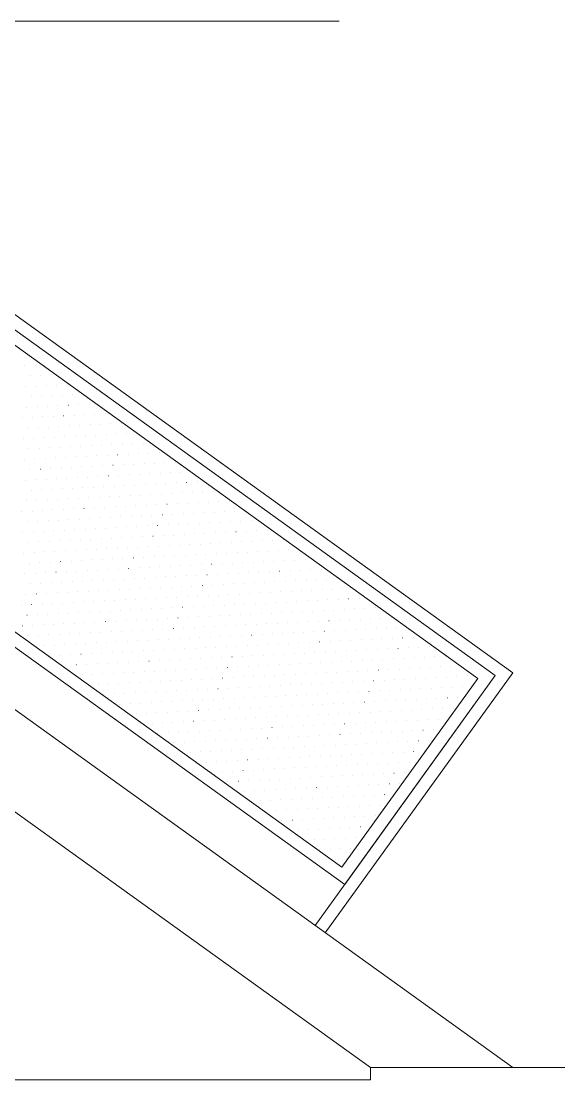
# Model space of a CAD drawing. Header units: centimetres. Extents: x -16179 to 12840, y -10704 to 3856.
# Drawn here: x 7852.9 to 7983.7, y -10021 to -9766.1 of the extents above; entities that cross this region are included whole.
import ezdxf

# ---------------------------------------------------------------- set-up
doc = ezdxf.new("R2010")
doc.units = ezdxf.units.CM
doc.header["$MEASUREMENT"] = 0
for name, color, linetype, lineweight in [('AA - pareti sezionate_Num_Penna__7_Num_Penna__7_Num_Penna__7_Num_Penna__7_Num_Penna__7_Num_Penna__7_Num_Penna__7_Num_Penna__7_Num_Penna__7_Num_Penna__7', 7, 'Continuous', 18), ('AA pareti non sezionate_Num_Penna__2_Num_Penna__2_Num_Penna__2_Num_Penna__2_Num_Penna__2_Num_Penna__2_Num_Penna__2_Num_Penna__2_Num_Penna__2_Num_Penna__2', 2, 'Continuous', 18), ('AA- arredo_Num_Penna__8_Num_Penna__8_Num_Penna__8_Num_Penna__8_Num_Penna__8_Num_Penna__8_Num_Penna__8_Num_Penna__8_Num_Penna__8_Num_Penna__8', 8, 'Continuous', 18)]:
    doc.layers.add(name, color=color, linetype=linetype, lineweight=lineweight)

msp = doc.modelspace()

# ---------------------------------------------------------------- linework, layer by layer
at = {"layer": 'AA - pareti sezionate_Num_Penna__7_Num_Penna__7_Num_Penna__7_Num_Penna__7_Num_Penna__7_Num_Penna__7_Num_Penna__7_Num_Penna__7_Num_Penna__7_Num_Penna__7', "color": 7, "linetype": 'Continuous', "lineweight": 18}
for p, q in [((7936.95, -10018.08), (7983.72, -10018.08)), ((7936.95, -10018.08), (7936.95, -10021.02)), ((7936.95, -10021.02), (6668.36, -10021.02))]:
    msp.add_line(p, q, dxfattribs=at)
at = {"layer": 'AA pareti non sezionate_Num_Penna__2_Num_Penna__2_Num_Penna__2_Num_Penna__2_Num_Penna__2_Num_Penna__2_Num_Penna__2_Num_Penna__2_Num_Penna__2_Num_Penna__2', "color": 2, "linetype": 'Continuous', "lineweight": 18}
msp.add_line((6713.72, -9766.08), (7929.45, -9766.08), dxfattribs=at)
at = {"layer": 'AA- arredo_Num_Penna__8_Num_Penna__8_Num_Penna__8_Num_Penna__8_Num_Penna__8_Num_Penna__8_Num_Penna__8_Num_Penna__8_Num_Penna__8_Num_Penna__8', "color": 8, "linetype": 'Continuous', "lineweight": 18}
for p, q in [((7621.18, -9766.08), (7971.18, -10018.08)), ((7748.04, -9766.08), (7966.99, -9923.66)), ((7753.18, -9766.08), (7971.18, -9922.98)), ((7621.18, -9790.73), (7936.95, -10018.08)), ((7827.11, -9822.99), (7966.99, -9923.66)), ((7827.79, -9827.17), (7962.81, -9924.35)), ((7853.76, -9849.09), (7853.76, -9849.09)), ((7856.25, -9848.96), (7856.26, -9848.96)), ((7855.13, -9851.52), (7855.14, -9851.52)), ((7857.63, -9851.4), (7857.63, -9851.4)), ((7860.12, -9851.27), (7860.13, -9851.27)), ((7854.01, -9854.08), (7854.01, -9854.08)), ((7856.51, -9853.96), (7856.51, -9853.96)), ((7859, -9853.83), (7859.01, -9853.83)), ((7861.5, -9853.7), (7861.51, -9853.7)), ((7864, -9853.58), (7864, -9853.58)), ((7855.39, -9856.52), (7855.39, -9856.52)), ((7857.88, -9856.39), (7857.89, -9856.39)), ((7860.38, -9856.26), (7860.38, -9856.26)), ((7862.88, -9856.14), (7862.88, -9856.14)), ((7865.37, -9856.01), (7865.38, -9856.01)), ((7854.26, -9859.08), (7854.27, -9859.08)), ((7856.76, -9858.95), (7856.77, -9858.95)), ((7859.26, -9858.82), (7859.26, -9858.82)), ((7861.75, -9858.7), (7861.76, -9858.7)), ((7864.25, -9858.57), (7864.26, -9858.57)), ((7866.75, -9858.44), (7866.75, -9858.44)), ((7869.24, -9858.32), (7869.25, -9858.32)), ((7870.62, -9860.75), (7870.63, -9860.75)), ((7873.12, -9860.62), (7873.12, -9860.62)), ((7853.14, -9861.64), (7853.15, -9861.64)), ((7855.64, -9861.51), (7855.64, -9861.51)), ((7858.14, -9861.38), (7858.14, -9861.38)), ((7860.63, -9861.26), (7860.64, -9861.26)), ((7863.13, -9861.13), (7863.14, -9861.13)), ((7865.63, -9861), (7865.63, -9861)), ((7868.12, -9860.88), (7868.13, -9860.88)), ((7869.5, -9863.31), (7869.5, -9863.31)), ((7872, -9863.18), (7872, -9863.18)), ((7874.49, -9863.05), (7874.5, -9863.05)), ((7876.99, -9862.93), (7876.99, -9862.93)), ((7854.52, -9864.07), (7854.52, -9864.07)), ((7857.02, -9863.94), (7857.02, -9863.94)), ((7859.51, -9863.82), (7859.52, -9863.82)), ((7862.01, -9863.69), (7862.01, -9863.69)), ((7864.51, -9863.56), (7864.51, -9863.56)), ((7867, -9863.44), (7867.01, -9863.44)), ((7868.38, -9865.87), (7868.38, -9865.87)), ((7870.87, -9865.74), (7870.88, -9865.74)), ((7873.37, -9865.61), (7873.38, -9865.61)), ((7875.87, -9865.49), (7875.87, -9865.49)), ((7878.37, -9865.36), (7878.37, -9865.36)), ((7853.4, -9866.63), (7853.4, -9866.63)), ((7855.89, -9866.51), (7855.9, -9866.51)), ((7858.39, -9866.38), (7858.4, -9866.38)), ((7860.89, -9866.25), (7860.89, -9866.25)), ((7863.38, -9866.12), (7863.39, -9866.12)), ((7865.88, -9866), (7865.89, -9866)), ((7867.26, -9868.43), (7867.26, -9868.43)), ((7869.75, -9868.3), (7869.76, -9868.3)), ((7872.25, -9868.17), (7872.26, -9868.17)), ((7874.75, -9868.05), (7874.75, -9868.05)), ((7877.24, -9867.92), (7877.25, -9867.92)), ((7879.74, -9867.79), (7879.75, -9867.79)), ((7882.24, -9867.67), (7882.24, -9867.67)), ((7854.77, -9869.07), (7854.78, -9869.07)), ((7857.27, -9868.94), (7857.27, -9868.94)), ((7859.77, -9868.81), (7859.77, -9868.81)), ((7862.26, -9868.68), (7862.27, -9868.68)), ((7864.76, -9868.56), (7864.77, -9868.56)), ((7866.14, -9870.99), (7866.14, -9870.99)), ((7868.63, -9870.86), (7868.64, -9870.86)), ((7871.13, -9870.74), (7871.13, -9870.74)), ((7873.63, -9870.61), (7873.63, -9870.61)), ((7876.12, -9870.48), (7876.13, -9870.48)), ((7878.62, -9870.35), (7878.62, -9870.35)), ((7881.12, -9870.23), (7881.12, -9870.23)), ((7883.61, -9870.1), (7883.62, -9870.1)), ((7886.11, -9869.97), (7886.11, -9869.97)), ((7930.78, -9973.99), (7790.89, -9873.31)), ((7930.09, -9969.8), (7795.08, -9872.62)), ((7853.65, -9871.63), (7853.66, -9871.63)), ((7856.15, -9871.5), (7856.15, -9871.5)), ((7858.65, -9871.37), (7858.65, -9871.37)), ((7861.14, -9871.24), (7861.15, -9871.24)), ((7863.64, -9871.12), (7863.64, -9871.12)), ((7865.01, -9873.55), (7865.02, -9873.55)), ((7867.51, -9873.42), (7867.52, -9873.42)), ((7870.01, -9873.3), (7870.01, -9873.3)), ((7872.5, -9873.17), (7872.51, -9873.17)), ((7875, -9873.04), (7875.01, -9873.04)), ((7877.5, -9872.91), (7877.5, -9872.91)), ((7880, -9872.79), (7880, -9872.79)), ((7882.49, -9872.66), (7882.5, -9872.66)), ((7884.99, -9872.53), (7884.99, -9872.53)), ((7887.49, -9872.41), (7887.49, -9872.41)), ((7889.98, -9872.28), (7889.99, -9872.28)), ((7855.03, -9874.06), (7855.03, -9874.06)), ((7857.52, -9873.93), (7857.53, -9873.93)), ((7860.02, -9873.8), (7860.03, -9873.8)), ((7862.52, -9873.68), (7862.52, -9873.68)), ((7866.39, -9875.98), (7866.4, -9875.98)), ((7868.89, -9875.86), (7868.89, -9875.86)), ((7871.38, -9875.73), (7871.39, -9875.73)), ((7873.88, -9875.6), (7873.89, -9875.6)), ((7876.38, -9875.47), (7876.38, -9875.47)), ((7878.87, -9875.35), (7878.88, -9875.35)), ((7881.37, -9875.22), (7881.38, -9875.22)), ((7883.87, -9875.09), (7883.87, -9875.09)), ((7886.36, -9874.97), (7886.37, -9874.97)), ((7888.86, -9874.84), (7888.87, -9874.84)), ((7891.36, -9874.71), (7891.36, -9874.71)), ((7853.91, -9876.62), (7853.91, -9876.62)), ((7856.4, -9876.49), (7856.41, -9876.49)), ((7858.9, -9876.36), (7858.9, -9876.36)), ((7861.4, -9876.24), (7861.4, -9876.24)), ((7863.89, -9876.11), (7863.9, -9876.11)), ((7865.27, -9878.54), (7865.27, -9878.54)), ((7867.77, -9878.42), (7867.77, -9878.42)), ((7870.26, -9878.29), (7870.27, -9878.29)), ((7872.76, -9878.16), (7872.76, -9878.16)), ((7875.26, -9878.03), (7875.26, -9878.03)), ((7877.75, -9877.91), (7877.76, -9877.91)), ((7880.25, -9877.78), (7880.25, -9877.78)), ((7882.75, -9877.65), (7882.75, -9877.65)), ((7885.24, -9877.53), (7885.25, -9877.53)), ((7887.74, -9877.4), (7887.74, -9877.4)), ((7890.24, -9877.27), (7890.24, -9877.27)), ((7892.73, -9877.14), (7892.74, -9877.14)), ((7895.23, -9877.02), (7895.24, -9877.02)), ((7855.28, -9879.05), (7855.29, -9879.05)), ((7857.78, -9878.93), (7857.78, -9878.93)), ((7860.28, -9878.8), (7860.28, -9878.8)), ((7862.77, -9878.67), (7862.78, -9878.67)), ((7864.15, -9881.1), (7864.15, -9881.1)), ((7866.64, -9880.98), (7866.65, -9880.98)), ((7869.14, -9880.85), (7869.15, -9880.85)), ((7871.64, -9880.72), (7871.64, -9880.72)), ((7874.13, -9880.6), (7874.14, -9880.6)), ((7876.63, -9880.47), (7876.64, -9880.47)), ((7879.13, -9880.34), (7879.13, -9880.34)), ((7881.63, -9880.21), (7881.63, -9880.21)), ((7884.12, -9880.09), (7884.13, -9880.09)), ((7886.62, -9879.96), (7886.62, -9879.96)), ((7889.12, -9879.83), (7889.12, -9879.83)), ((7891.61, -9879.7), (7891.62, -9879.7)), ((7894.11, -9879.58), (7894.11, -9879.58)), ((7896.61, -9879.45), (7896.61, -9879.45)), ((7899.1, -9879.32), (7899.11, -9879.32)), ((7854.16, -9881.61), (7854.17, -9881.61)), ((7856.66, -9881.49), (7856.66, -9881.49)), ((7859.15, -9881.36), (7859.16, -9881.36)), ((7861.65, -9881.23), (7861.66, -9881.23)), ((7863.03, -9883.66), (7863.03, -9883.66)), ((7865.52, -9883.54), (7865.53, -9883.54)), ((7868.02, -9883.41), (7868.03, -9883.41)), ((7870.52, -9883.28), (7870.52, -9883.28)), ((7873.01, -9883.16), (7873.02, -9883.16)), ((7875.51, -9883.03), (7875.52, -9883.03)), ((7878.01, -9882.9), (7878.01, -9882.9)), ((7880.5, -9882.77), (7880.51, -9882.77)), ((7883, -9882.65), (7883.01, -9882.65)), ((7885.5, -9882.52), (7885.5, -9882.52)), ((7887.99, -9882.39), (7888, -9882.39)), ((7890.49, -9882.26), (7890.5, -9882.26)), ((7892.99, -9882.14), (7892.99, -9882.14)), ((7895.48, -9882.01), (7895.49, -9882.01)), ((7897.98, -9881.88), (7897.99, -9881.88)), ((7900.48, -9881.76), (7900.48, -9881.76)), ((7902.97, -9881.63), (7902.98, -9881.63)), ((7853.04, -9884.17), (7853.04, -9884.17)), ((7855.54, -9884.05), (7855.54, -9884.05)), ((7858.03, -9883.92), (7858.04, -9883.92)), ((7860.53, -9883.79), (7860.53, -9883.79)), ((7861.91, -9886.22), (7861.91, -9886.22)), ((7864.4, -9886.1), (7864.41, -9886.1)), ((7866.9, -9885.97), (7866.9, -9885.97)), ((7869.4, -9885.84), (7869.4, -9885.84)), ((7871.89, -9885.72), (7871.9, -9885.72)), ((7874.39, -9885.59), (7874.39, -9885.59)), ((7876.89, -9885.46), (7876.89, -9885.46)), ((7879.38, -9885.33), (7879.39, -9885.33)), ((7881.88, -9885.21), (7881.88, -9885.21)), ((7884.38, -9885.08), (7884.38, -9885.08)), ((7886.87, -9884.95), (7886.88, -9884.95)), ((7889.37, -9884.83), (7889.37, -9884.83)), ((7891.87, -9884.7), (7891.87, -9884.7)), ((7894.36, -9884.57), (7894.37, -9884.57)), ((7896.86, -9884.44), (7896.87, -9884.44)), ((7899.36, -9884.32), (7899.36, -9884.32)), ((7901.85, -9884.19), (7901.86, -9884.19)), ((7904.35, -9884.06), (7904.36, -9884.06)), ((7854.42, -9886.61), (7854.42, -9886.61)), ((7856.91, -9886.48), (7856.92, -9886.48)), ((7859.41, -9886.35), (7859.41, -9886.35)), ((7860.78, -9888.79), (7860.79, -9888.79)), ((7863.28, -9888.66), (7863.29, -9888.66)), ((7865.78, -9888.53), (7865.78, -9888.53)), ((7868.27, -9888.4), (7868.28, -9888.4)), ((7870.77, -9888.28), (7870.78, -9888.28)), ((7873.27, -9888.15), (7873.27, -9888.15)), ((7875.76, -9888.02), (7875.77, -9888.02)), ((7878.26, -9887.89), (7878.27, -9887.89)), ((7880.76, -9887.77), (7880.76, -9887.77)), ((7883.26, -9887.64), (7883.26, -9887.64)), ((7885.75, -9887.51), (7885.76, -9887.51)), ((7888.25, -9887.39), (7888.25, -9887.39)), ((7890.75, -9887.26), (7890.75, -9887.26)), ((7893.24, -9887.13), (7893.25, -9887.13)), ((7895.74, -9887), (7895.74, -9887)), ((7898.24, -9886.88), (7898.24, -9886.88)), ((7900.73, -9886.75), (7900.74, -9886.75)), ((7903.23, -9886.62), (7903.23, -9886.62)), ((7905.73, -9886.5), (7905.73, -9886.5)), ((7908.22, -9886.37), (7908.23, -9886.37)), ((7909.6, -9888.8), (7909.6, -9888.8)), ((7912.1, -9888.67), (7912.1, -9888.67)), ((7853.29, -9889.17), (7853.3, -9889.17)), ((7855.79, -9889.04), (7855.8, -9889.04)), ((7858.29, -9888.91), (7858.29, -9888.91)), ((7859.66, -9891.35), (7859.67, -9891.35)), ((7862.16, -9891.22), (7862.17, -9891.22)), ((7864.66, -9891.09), (7864.66, -9891.09)), ((7867.15, -9890.96), (7867.16, -9890.96)), ((7869.65, -9890.84), (7869.66, -9890.84)), ((7872.15, -9890.71), (7872.15, -9890.71)), ((7874.64, -9890.58), (7874.65, -9890.58)), ((7877.14, -9890.45), (7877.15, -9890.45)), ((7879.64, -9890.33), (7879.64, -9890.33)), ((7882.13, -9890.2), (7882.14, -9890.2)), ((7884.63, -9890.07), (7884.64, -9890.07)), ((7887.13, -9889.95), (7887.13, -9889.95)), ((7889.62, -9889.82), (7889.63, -9889.82)), ((7892.12, -9889.69), (7892.13, -9889.69)), ((7894.62, -9889.56), (7894.62, -9889.56)), ((7897.11, -9889.44), (7897.12, -9889.44)), ((7899.61, -9889.31), (7899.62, -9889.31)), ((7902.11, -9889.18), (7902.11, -9889.18)), ((7904.6, -9889.06), (7904.61, -9889.06)), ((7907.1, -9888.93), (7907.11, -9888.93)), ((7908.48, -9891.36), (7908.48, -9891.36)), ((7910.97, -9891.23), (7910.98, -9891.23)), ((7913.47, -9891.11), (7913.48, -9891.11)), ((7915.97, -9890.98), (7915.97, -9890.98)), ((7854.67, -9891.6), (7854.67, -9891.6)), ((7857.17, -9891.47), (7857.17, -9891.47)), ((7858.54, -9893.91), (7858.55, -9893.91)), ((7861.04, -9893.78), (7861.04, -9893.78)), ((7863.54, -9893.65), (7863.54, -9893.65)), ((7866.03, -9893.52), (7866.04, -9893.52)), ((7868.53, -9893.4), (7868.53, -9893.4)), ((7871.03, -9893.27), (7871.03, -9893.27)), ((7873.52, -9893.14), (7873.53, -9893.14)), ((7876.02, -9893.02), (7876.02, -9893.02)), ((7878.52, -9892.89), (7878.52, -9892.89)), ((7881.01, -9892.76), (7881.02, -9892.76)), ((7883.51, -9892.63), (7883.51, -9892.63)), ((7886.01, -9892.51), (7886.01, -9892.51)), ((7888.5, -9892.38), (7888.51, -9892.38)), ((7891, -9892.25), (7891, -9892.25)), ((7893.5, -9892.12), (7893.5, -9892.12)), ((7895.99, -9892), (7896, -9892)), ((7898.49, -9891.87), (7898.5, -9891.87)), ((7900.99, -9891.74), (7900.99, -9891.74)), ((7903.48, -9891.62), (7903.49, -9891.62)), ((7905.98, -9891.49), (7905.99, -9891.49)), ((7907.36, -9893.92), (7907.36, -9893.92)), ((7909.85, -9893.79), (7909.86, -9893.79)), ((7912.35, -9893.67), (7912.35, -9893.67)), ((7914.85, -9893.54), (7914.85, -9893.54)), ((7917.34, -9893.41), (7917.35, -9893.41)), ((7853.55, -9894.16), (7853.55, -9894.16)), ((7856.05, -9894.03), (7856.05, -9894.03)), ((7857.42, -9896.47), (7857.43, -9896.47)), ((7859.92, -9896.34), (7859.92, -9896.34)), ((7862.41, -9896.21), (7862.42, -9896.21)), ((7864.91, -9896.08), (7864.92, -9896.08)), ((7867.41, -9895.96), (7867.41, -9895.96)), ((7869.9, -9895.83), (7869.91, -9895.83)), ((7872.4, -9895.7), (7872.41, -9895.7)), ((7874.9, -9895.58), (7874.9, -9895.58)), ((7877.4, -9895.45), (7877.4, -9895.45)), ((7879.89, -9895.32), (7879.9, -9895.32)), ((7882.39, -9895.19), (7882.39, -9895.19)), ((7884.89, -9895.07), (7884.89, -9895.07)), ((7887.38, -9894.94), (7887.39, -9894.94)), ((7889.88, -9894.81), (7889.88, -9894.81)), ((7892.38, -9894.69), (7892.38, -9894.69)), ((7894.87, -9894.56), (7894.88, -9894.56)), ((7897.37, -9894.43), (7897.37, -9894.43)), ((7899.87, -9894.3), (7899.87, -9894.3)), ((7902.36, -9894.18), (7902.37, -9894.18)), ((7904.86, -9894.05), (7904.86, -9894.05)), ((7906.23, -9896.48), (7906.24, -9896.48)), ((7908.73, -9896.36), (7908.74, -9896.36)), ((7911.23, -9896.23), (7911.23, -9896.23)), ((7913.73, -9896.1), (7913.73, -9896.1)), ((7916.22, -9895.97), (7916.23, -9895.97)), ((7918.72, -9895.85), (7918.72, -9895.85)), ((7921.22, -9895.72), (7921.22, -9895.72)), ((7854.92, -9896.59), (7854.93, -9896.59)), ((7856.3, -9899.03), (7856.3, -9899.03)), ((7858.8, -9898.9), (7858.8, -9898.9)), ((7861.29, -9898.77), (7861.3, -9898.77)), ((7863.79, -9898.64), (7863.8, -9898.64)), ((7866.29, -9898.52), (7866.29, -9898.52)), ((7868.78, -9898.39), (7868.79, -9898.39)), ((7871.28, -9898.26), (7871.29, -9898.26)), ((7873.78, -9898.14), (7873.78, -9898.14)), ((7876.27, -9898.01), (7876.28, -9898.01)), ((7878.77, -9897.88), (7878.78, -9897.88)), ((7881.27, -9897.75), (7881.27, -9897.75)), ((7883.76, -9897.63), (7883.77, -9897.63)), ((7886.26, -9897.5), (7886.27, -9897.5)), ((7888.76, -9897.37), (7888.76, -9897.37)), ((7891.25, -9897.25), (7891.26, -9897.25)), ((7893.75, -9897.12), (7893.76, -9897.12)), ((7896.25, -9896.99), (7896.25, -9896.99)), ((7898.74, -9896.86), (7898.75, -9896.86)), ((7901.24, -9896.74), (7901.25, -9896.74)), ((7903.74, -9896.61), (7903.74, -9896.61)), ((7905.11, -9899.04), (7905.12, -9899.04)), ((7907.61, -9898.92), (7907.62, -9898.92)), ((7910.11, -9898.79), (7910.11, -9898.79)), ((7912.6, -9898.66), (7912.61, -9898.66)), ((7915.1, -9898.53), (7915.11, -9898.53)), ((7917.6, -9898.41), (7917.6, -9898.41)), ((7920.09, -9898.28), (7920.1, -9898.28)), ((7922.59, -9898.15), (7922.6, -9898.15)), ((7925.09, -9898.02), (7925.09, -9898.02)), ((7853.8, -9899.15), (7853.81, -9899.15)), ((7855.18, -9901.59), (7855.18, -9901.59)), ((7857.68, -9901.46), (7857.68, -9901.46)), ((7860.17, -9901.33), (7860.18, -9901.33)), ((7862.67, -9901.21), (7862.67, -9901.21)), ((7865.17, -9901.08), (7865.17, -9901.08)), ((7867.66, -9900.95), (7867.67, -9900.95)), ((7870.16, -9900.82), (7870.16, -9900.82)), ((7872.66, -9900.7), (7872.66, -9900.7)), ((7875.15, -9900.57), (7875.16, -9900.57)), ((7877.65, -9900.44), (7877.65, -9900.44)), ((7880.15, -9900.31), (7880.15, -9900.31)), ((7882.64, -9900.19), (7882.65, -9900.19)), ((7885.14, -9900.06), (7885.14, -9900.06)), ((7887.64, -9899.93), (7887.64, -9899.93)), ((7890.13, -9899.81), (7890.14, -9899.81)), ((7892.63, -9899.68), (7892.64, -9899.68)), ((7895.13, -9899.55), (7895.13, -9899.55)), ((7897.62, -9899.42), (7897.63, -9899.42)), ((7900.12, -9899.3), (7900.13, -9899.3)), ((7902.62, -9899.17), (7902.62, -9899.17)), ((7906.49, -9901.48), (7906.49, -9901.48)), ((7908.99, -9901.35), (7908.99, -9901.35)), ((7911.48, -9901.22), (7911.49, -9901.22)), ((7913.98, -9901.09), (7913.98, -9901.09)), ((7916.48, -9900.97), (7916.48, -9900.97)), ((7918.97, -9900.84), (7918.98, -9900.84)), ((7921.47, -9900.71), (7921.48, -9900.71)), ((7923.97, -9900.59), (7923.97, -9900.59)), ((7926.46, -9900.46), (7926.47, -9900.46)), ((7928.96, -9900.33), (7928.97, -9900.33)), ((7854.06, -9904.15), (7854.06, -9904.15)), ((7856.55, -9904.02), (7856.56, -9904.02)), ((7859.05, -9903.89), (7859.06, -9903.89)), ((7861.55, -9903.77), (7861.55, -9903.77)), ((7864.04, -9903.64), (7864.05, -9903.64)), ((7866.54, -9903.51), (7866.55, -9903.51)), ((7869.04, -9903.38), (7869.04, -9903.38)), ((7871.53, -9903.26), (7871.54, -9903.26)), ((7874.03, -9903.13), (7874.04, -9903.13)), ((7876.53, -9903), (7876.53, -9903)), ((7879.03, -9902.88), (7879.03, -9902.88)), ((7881.52, -9902.75), (7881.53, -9902.75)), ((7884.02, -9902.62), (7884.02, -9902.62)), ((7886.52, -9902.49), (7886.52, -9902.49)), ((7889.01, -9902.37), (7889.02, -9902.37)), ((7891.51, -9902.24), (7891.51, -9902.24)), ((7894.01, -9902.11), (7894.01, -9902.11)), ((7896.5, -9901.98), (7896.51, -9901.98)), ((7899, -9901.86), (7899, -9901.86)), ((7901.5, -9901.73), (7901.5, -9901.73)), ((7903.99, -9901.6), (7904, -9901.6)), ((7905.37, -9904.04), (7905.37, -9904.04)), ((7907.87, -9903.91), (7907.87, -9903.91)), ((7910.36, -9903.78), (7910.37, -9903.78)), ((7912.86, -9903.65), (7912.86, -9903.65)), ((7915.36, -9903.53), (7915.36, -9903.53)), ((7917.85, -9903.4), (7917.86, -9903.4)), ((7920.35, -9903.27), (7920.35, -9903.27)), ((7922.85, -9903.15), (7922.85, -9903.15)), ((7925.34, -9903.02), (7925.35, -9903.02)), ((7927.84, -9902.89), (7927.84, -9902.89)), ((7930.34, -9902.76), (7930.34, -9902.76)), ((7855.43, -9906.58), (7855.44, -9906.58)), ((7857.93, -9906.45), (7857.93, -9906.45)), ((7860.43, -9906.33), (7860.43, -9906.33)), ((7862.92, -9906.2), (7862.93, -9906.2)), ((7865.42, -9906.07), (7865.43, -9906.07)), ((7867.92, -9905.94), (7867.92, -9905.94)), ((7870.41, -9905.82), (7870.42, -9905.82)), ((7872.91, -9905.69), (7872.92, -9905.69)), ((7875.41, -9905.56), (7875.41, -9905.56)), ((7877.9, -9905.44), (7877.91, -9905.44)), ((7880.4, -9905.31), (7880.41, -9905.31)), ((7882.9, -9905.18), (7882.9, -9905.18)), ((7885.39, -9905.05), (7885.4, -9905.05)), ((7887.89, -9904.93), (7887.9, -9904.93)), ((7890.39, -9904.8), (7890.39, -9904.8)), ((7892.88, -9904.67), (7892.89, -9904.67)), ((7895.38, -9904.55), (7895.39, -9904.55)), ((7897.88, -9904.42), (7897.88, -9904.42)), ((7900.37, -9904.29), (7900.38, -9904.29)), ((7902.87, -9904.16), (7902.88, -9904.16)), ((7904.25, -9906.6), (7904.25, -9906.6)), ((7906.74, -9906.47), (7906.75, -9906.47)), ((7909.24, -9906.34), (7909.25, -9906.34)), ((7911.74, -9906.21), (7911.74, -9906.21)), ((7914.23, -9906.09), (7914.24, -9906.09)), ((7916.73, -9905.96), (7916.74, -9905.96)), ((7919.23, -9905.83), (7919.23, -9905.83)), ((7921.72, -9905.71), (7921.73, -9905.71)), ((7924.22, -9905.58), (7924.23, -9905.58)), ((7926.72, -9905.45), (7926.72, -9905.45)), ((7929.21, -9905.32), (7929.22, -9905.32)), ((7931.71, -9905.2), (7931.72, -9905.2)), ((7934.21, -9905.07), (7934.21, -9905.07)), ((7852.94, -9906.71), (7852.94, -9906.71)), ((7854.31, -9909.14), (7854.32, -9909.14)), ((7856.81, -9909.01), (7856.81, -9909.01)), ((7859.31, -9908.89), (7859.31, -9908.89)), ((7861.8, -9908.76), (7861.81, -9908.76)), ((7864.3, -9908.63), (7864.3, -9908.63)), ((7866.8, -9908.5), (7866.8, -9908.5)), ((7869.29, -9908.38), (7869.3, -9908.38)), ((7871.79, -9908.25), (7871.79, -9908.25)), ((7874.29, -9908.12), (7874.29, -9908.12)), ((7876.78, -9908), (7876.79, -9908)), ((7879.28, -9907.87), (7879.28, -9907.87)), ((7881.78, -9907.74), (7881.78, -9907.74)), ((7884.27, -9907.61), (7884.28, -9907.61)), ((7886.77, -9907.49), (7886.77, -9907.49)), ((7889.27, -9907.36), (7889.27, -9907.36)), ((7891.76, -9907.23), (7891.77, -9907.23)), ((7894.26, -9907.11), (7894.27, -9907.11)), ((7896.76, -9906.98), (7896.76, -9906.98)), ((7899.25, -9906.85), (7899.26, -9906.85)), ((7901.75, -9906.72), (7901.76, -9906.72)), ((7903.13, -9909.16), (7903.13, -9909.16)), ((7905.62, -9909.03), (7905.63, -9909.03)), ((7908.12, -9908.9), (7908.12, -9908.9)), ((7910.62, -9908.78), (7910.62, -9908.78)), ((7913.11, -9908.65), (7913.12, -9908.65)), ((7915.61, -9908.52), (7915.61, -9908.52)), ((7918.11, -9908.39), (7918.11, -9908.39)), ((7920.6, -9908.27), (7920.61, -9908.27)), ((7923.1, -9908.14), (7923.11, -9908.14)), ((7925.6, -9908.01), (7925.6, -9908.01)), ((7928.09, -9907.88), (7928.1, -9907.88)), ((7930.59, -9907.76), (7930.6, -9907.76)), ((7933.09, -9907.63), (7933.09, -9907.63)), ((7935.58, -9907.5), (7935.59, -9907.5)), ((7938.08, -9907.38), (7938.09, -9907.38)), ((7853.19, -9911.7), (7853.2, -9911.7)), ((7855.69, -9911.57), (7855.69, -9911.57)), ((7858.18, -9911.45), (7858.19, -9911.45)), ((7860.68, -9911.32), (7860.69, -9911.32)), ((7863.18, -9911.19), (7863.18, -9911.19)), ((7865.67, -9911.07), (7865.68, -9911.07)), ((7868.17, -9910.94), (7868.18, -9910.94)), ((7870.67, -9910.81), (7870.67, -9910.81)), ((7873.16, -9910.68), (7873.17, -9910.68)), ((7875.66, -9910.56), (7875.67, -9910.56)), ((7878.16, -9910.43), (7878.16, -9910.43)), ((7880.66, -9910.3), (7880.66, -9910.3)), ((7883.15, -9910.17), (7883.16, -9910.17)), ((7885.65, -9910.05), (7885.65, -9910.05)), ((7888.15, -9909.92), (7888.15, -9909.92)), ((7890.64, -9909.79), (7890.65, -9909.79)), ((7893.14, -9909.67), (7893.14, -9909.67)), ((7895.64, -9909.54), (7895.64, -9909.54)), ((7898.13, -9909.41), (7898.14, -9909.41)), ((7900.63, -9909.28), (7900.63, -9909.28)), ((7902, -9911.72), (7902.01, -9911.72)), ((7904.5, -9911.59), (7904.51, -9911.59)), ((7907, -9911.46), (7907, -9911.46)), ((7909.5, -9911.34), (7909.5, -9911.34)), ((7911.99, -9911.21), (7912, -9911.21)), ((7914.49, -9911.08), (7914.49, -9911.08)), ((7916.99, -9910.95), (7916.99, -9910.95)), ((7919.48, -9910.83), (7919.49, -9910.83)), ((7921.98, -9910.7), (7921.98, -9910.7)), ((7924.48, -9910.57), (7924.48, -9910.57)), ((7926.97, -9910.45), (7926.98, -9910.45)), ((7929.47, -9910.32), (7929.47, -9910.32)), ((7931.97, -9910.19), (7931.97, -9910.19)), ((7934.46, -9910.06), (7934.47, -9910.06)), ((7936.96, -9909.94), (7936.96, -9909.94)), ((7939.46, -9909.81), (7939.46, -9909.81)), ((7941.95, -9909.68), (7941.96, -9909.68)), ((7854.57, -9914.13), (7854.57, -9914.13)), ((7857.06, -9914.01), (7857.07, -9914.01)), ((7859.56, -9913.88), (7859.56, -9913.88)), ((7862.06, -9913.75), (7862.06, -9913.75)), ((7864.55, -9913.63), (7864.56, -9913.63)), ((7867.05, -9913.5), (7867.06, -9913.5)), ((7869.55, -9913.37), (7869.55, -9913.37)), ((7872.04, -9913.24), (7872.05, -9913.24)), ((7874.54, -9913.12), (7874.55, -9913.12)), ((7877.04, -9912.99), (7877.04, -9912.99)), ((7879.53, -9912.86), (7879.54, -9912.86)), ((7882.03, -9912.74), (7882.04, -9912.74)), ((7884.53, -9912.61), (7884.53, -9912.61)), ((7887.02, -9912.48), (7887.03, -9912.48)), ((7889.52, -9912.35), (7889.53, -9912.35)), ((7892.02, -9912.23), (7892.02, -9912.23)), ((7894.51, -9912.1), (7894.52, -9912.1)), ((7897.01, -9911.97), (7897.02, -9911.97)), ((7899.51, -9911.84), (7899.51, -9911.84)), ((7900.88, -9914.28), (7900.89, -9914.28)), ((7903.38, -9914.15), (7903.39, -9914.15)), ((7905.88, -9914.02), (7905.88, -9914.02)), ((7908.37, -9913.9), (7908.38, -9913.9)), ((7910.87, -9913.77), (7910.88, -9913.77)), ((7913.37, -9913.64), (7913.37, -9913.64)), ((7915.86, -9913.51), (7915.87, -9913.51)), ((7918.36, -9913.39), (7918.37, -9913.39)), ((7920.86, -9913.26), (7920.86, -9913.26)), ((7923.35, -9913.13), (7923.36, -9913.13)), ((7925.85, -9913.01), (7925.86, -9913.01)), ((7928.35, -9912.88), (7928.35, -9912.88)), ((7930.84, -9912.75), (7930.85, -9912.75)), ((7933.34, -9912.62), (7933.35, -9912.62)), ((7935.84, -9912.5), (7935.84, -9912.5)), ((7938.34, -9912.37), (7938.34, -9912.37)), ((7940.83, -9912.24), (7940.84, -9912.24)), ((7943.33, -9912.11), (7943.33, -9912.11)), ((7858.44, -9916.44), (7858.44, -9916.44)), ((7860.94, -9916.31), (7860.94, -9916.31)), ((7863.43, -9916.19), (7863.44, -9916.19)), ((7865.93, -9916.06), (7865.93, -9916.06)), ((7868.43, -9915.93), (7868.43, -9915.93)), ((7870.92, -9915.8), (7870.93, -9915.8)), ((7873.42, -9915.68), (7873.42, -9915.68)), ((7875.92, -9915.55), (7875.92, -9915.55)), ((7878.41, -9915.42), (7878.42, -9915.42)), ((7880.91, -9915.3), (7880.91, -9915.3)), ((7883.41, -9915.17), (7883.41, -9915.17)), ((7885.9, -9915.04), (7885.91, -9915.04)), ((7888.4, -9914.91), (7888.4, -9914.91)), ((7890.9, -9914.79), (7890.9, -9914.79)), ((7893.39, -9914.66), (7893.4, -9914.66)), ((7895.89, -9914.53), (7895.9, -9914.53)), ((7898.39, -9914.4), (7898.39, -9914.4)), ((7899.76, -9916.84), (7899.77, -9916.84)), ((7902.26, -9916.71), (7902.26, -9916.71)), ((7904.76, -9916.58), (7904.76, -9916.58)), ((7907.25, -9916.46), (7907.26, -9916.46)), ((7909.75, -9916.33), (7909.75, -9916.33)), ((7912.25, -9916.2), (7912.25, -9916.2)), ((7914.74, -9916.07), (7914.75, -9916.07)), ((7917.24, -9915.95), (7917.24, -9915.95)), ((7919.74, -9915.82), (7919.74, -9915.82)), ((7922.23, -9915.69), (7922.24, -9915.69)), ((7924.73, -9915.57), (7924.74, -9915.57)), ((7927.23, -9915.44), (7927.23, -9915.44)), ((7929.72, -9915.31), (7929.73, -9915.31)), ((7932.22, -9915.18), (7932.23, -9915.18)), ((7934.72, -9915.06), (7934.72, -9915.06)), ((7937.21, -9914.93), (7937.22, -9914.93)), ((7939.71, -9914.8), (7939.72, -9914.8)), ((7942.21, -9914.68), (7942.21, -9914.68)), ((7944.7, -9914.55), (7944.71, -9914.55)), ((7947.2, -9914.42), (7947.21, -9914.42)), ((7948.58, -9916.85), (7948.58, -9916.85)), ((7951.07, -9916.73), (7951.08, -9916.73)), ((7859.81, -9918.87), (7859.82, -9918.87)), ((7862.31, -9918.75), (7862.32, -9918.75)), ((7864.81, -9918.62), (7864.81, -9918.62)), ((7867.3, -9918.49), (7867.31, -9918.49)), ((7869.8, -9918.36), (7869.81, -9918.36)), ((7872.3, -9918.24), (7872.3, -9918.24)), ((7874.79, -9918.11), (7874.8, -9918.11)), ((7877.29, -9917.98), (7877.3, -9917.98)), ((7879.79, -9917.86), (7879.79, -9917.86)), ((7882.29, -9917.73), (7882.29, -9917.73)), ((7884.78, -9917.6), (7884.79, -9917.6)), ((7887.28, -9917.47), (7887.28, -9917.47)), ((7889.78, -9917.35), (7889.78, -9917.35)), ((7892.27, -9917.22), (7892.28, -9917.22)), ((7894.77, -9917.09), (7894.77, -9917.09)), ((7897.27, -9916.97), (7897.27, -9916.97)), ((7898.64, -9919.4), (7898.65, -9919.4)), ((7901.14, -9919.27), (7901.14, -9919.27)), ((7903.63, -9919.14), (7903.64, -9919.14)), ((7906.13, -9919.02), (7906.14, -9919.02)), ((7908.63, -9918.89), (7908.63, -9918.89)), ((7911.13, -9918.76), (7911.13, -9918.76)), ((7913.62, -9918.64), (7913.63, -9918.64)), ((7916.12, -9918.51), (7916.12, -9918.51)), ((7918.62, -9918.38), (7918.62, -9918.38)), ((7921.11, -9918.25), (7921.12, -9918.25)), ((7923.61, -9918.13), (7923.61, -9918.13)), ((7926.11, -9918), (7926.11, -9918)), ((7928.6, -9917.87), (7928.61, -9917.87)), ((7931.1, -9917.74), (7931.1, -9917.74)), ((7933.6, -9917.62), (7933.6, -9917.62)), ((7936.09, -9917.49), (7936.1, -9917.49)), ((7938.59, -9917.36), (7938.59, -9917.36)), ((7941.09, -9917.24), (7941.09, -9917.24)), ((7943.58, -9917.11), (7943.59, -9917.11)), ((7946.08, -9916.98), (7946.08, -9916.98)), ((7947.46, -9919.41), (7947.46, -9919.41)), ((7949.95, -9919.29), (7949.96, -9919.29)), ((7952.45, -9919.16), (7952.45, -9919.16)), ((7954.95, -9919.03), (7954.95, -9919.03)), ((7863.69, -9921.18), (7863.69, -9921.18)), ((7866.18, -9921.05), (7866.19, -9921.05)), ((7868.68, -9920.93), (7868.69, -9920.93)), ((7871.18, -9920.8), (7871.18, -9920.8)), ((7873.67, -9920.67), (7873.68, -9920.67)), ((7876.17, -9920.54), (7876.18, -9920.54)), ((7878.67, -9920.42), (7878.67, -9920.42)), ((7881.16, -9920.29), (7881.17, -9920.29)), ((7883.66, -9920.16), (7883.67, -9920.16)), ((7886.16, -9920.03), (7886.16, -9920.03)), ((7888.65, -9919.91), (7888.66, -9919.91)), ((7891.15, -9919.78), (7891.16, -9919.78)), ((7893.65, -9919.65), (7893.65, -9919.65)), ((7896.14, -9919.53), (7896.15, -9919.53)), ((7897.52, -9921.96), (7897.53, -9921.96)), ((7900.02, -9921.83), (7900.02, -9921.83)), ((7902.51, -9921.7), (7902.52, -9921.7)), ((7905.01, -9921.58), (7905.02, -9921.58)), ((7907.51, -9921.45), (7907.51, -9921.45)), ((7910, -9921.32), (7910.01, -9921.32)), ((7912.5, -9921.2), (7912.51, -9921.2)), ((7915, -9921.07), (7915, -9921.07)), ((7917.49, -9920.94), (7917.5, -9920.94)), ((7919.99, -9920.81), (7920, -9920.81)), ((7922.49, -9920.69), (7922.49, -9920.69)), ((7924.98, -9920.56), (7924.99, -9920.56)), ((7927.48, -9920.43), (7927.49, -9920.43)), ((7929.98, -9920.3), (7929.98, -9920.3)), ((7932.47, -9920.18), (7932.48, -9920.18)), ((7934.97, -9920.05), (7934.98, -9920.05)), ((7937.47, -9919.92), (7937.47, -9919.92)), ((7939.97, -9919.8), (7939.97, -9919.8)), ((7942.46, -9919.67), (7942.47, -9919.67)), ((7944.96, -9919.54), (7944.96, -9919.54)), ((7946.33, -9921.97), (7946.34, -9921.97)), ((7948.83, -9921.85), (7948.84, -9921.85)), ((7951.33, -9921.72), (7951.33, -9921.72)), ((7953.82, -9921.59), (7953.83, -9921.59)), ((7956.32, -9921.47), (7956.33, -9921.47)), ((7867.56, -9923.49), (7867.56, -9923.49)), ((7870.06, -9923.36), (7870.06, -9923.36)), ((7872.55, -9923.23), (7872.56, -9923.23)), ((7875.05, -9923.1), (7875.05, -9923.1)), ((7877.55, -9922.98), (7877.55, -9922.98)), ((7880.04, -9922.85), (7880.05, -9922.85)), ((7882.54, -9922.72), (7882.54, -9922.72)), ((7885.04, -9922.59), (7885.04, -9922.59)), ((7887.53, -9922.47), (7887.54, -9922.47)), ((7890.03, -9922.34), (7890.03, -9922.34)), ((7892.53, -9922.21), (7892.53, -9922.21)), ((7895.02, -9922.09), (7895.03, -9922.09)), ((7896.4, -9924.52), (7896.4, -9924.52)), ((7898.9, -9924.39), (7898.9, -9924.39)), ((7901.39, -9924.26), (7901.4, -9924.26)), ((7903.89, -9924.14), (7903.89, -9924.14)), ((7906.39, -9924.01), (7906.39, -9924.01)), ((7908.88, -9923.88), (7908.89, -9923.88)), ((7911.38, -9923.76), (7911.38, -9923.76)), ((7913.88, -9923.63), (7913.88, -9923.63)), ((7916.37, -9923.5), (7916.38, -9923.5)), ((7918.87, -9923.37), (7918.87, -9923.37)), ((7921.37, -9923.25), (7921.37, -9923.25)), ((7966.99, -9923.66), (7923.66, -9983.87)), ((7923.86, -9923.12), (7923.87, -9923.12)), ((7971.18, -9922.98), (7926.09, -9985.63)), ((7926.36, -9922.99), (7926.37, -9922.99)), ((7928.86, -9922.87), (7928.86, -9922.87)), ((7962.81, -9924.35), (7930.09, -9969.8)), ((7966.99, -9923.66), (7930.78, -9973.99)), ((7931.35, -9922.74), (7931.36, -9922.74)), ((7933.85, -9922.61), (7933.86, -9922.61)), ((7936.35, -9922.48), (7936.35, -9922.48)), ((7938.84, -9922.36), (7938.85, -9922.36)), ((7941.34, -9922.23), (7941.35, -9922.23)), ((7943.84, -9922.1), (7943.84, -9922.1)), ((7945.21, -9924.54), (7945.22, -9924.54)), ((7947.71, -9924.41), (7947.71, -9924.41)), ((7950.21, -9924.28), (7950.21, -9924.28)), ((7952.7, -9924.15), (7952.71, -9924.15)), ((7955.2, -9924.03), (7955.21, -9924.03)), ((7957.7, -9923.9), (7957.7, -9923.9)), ((7960.19, -9923.77), (7960.2, -9923.77)), ((7871.43, -9925.79), (7871.44, -9925.79)), ((7873.93, -9925.66), (7873.93, -9925.66)), ((7876.42, -9925.54), (7876.43, -9925.54)), ((7878.92, -9925.41), (7878.93, -9925.41)), ((7881.42, -9925.28), (7881.42, -9925.28)), ((7883.92, -9925.16), (7883.92, -9925.16)), ((7886.41, -9925.03), (7886.42, -9925.03)), ((7888.91, -9924.9), (7888.91, -9924.9)), ((7891.41, -9924.77), (7891.41, -9924.77)), ((7893.9, -9924.65), (7893.91, -9924.65)), ((7895.28, -9927.08), (7895.28, -9927.08)), ((7897.77, -9926.95), (7897.78, -9926.95)), ((7900.27, -9926.83), (7900.28, -9926.83)), ((7902.77, -9926.7), (7902.77, -9926.7)), ((7905.26, -9926.57), (7905.27, -9926.57)), ((7907.76, -9926.44), (7907.77, -9926.44)), ((7910.26, -9926.32), (7910.26, -9926.32)), ((7912.76, -9926.19), (7912.76, -9926.19)), ((7915.25, -9926.06), (7915.26, -9926.06)), ((7917.75, -9925.93), (7917.75, -9925.93)), ((7920.25, -9925.81), (7920.25, -9925.81)), ((7922.74, -9925.68), (7922.75, -9925.68)), ((7925.24, -9925.55), (7925.24, -9925.55)), ((7927.74, -9925.43), (7927.74, -9925.43)), ((7930.23, -9925.3), (7930.24, -9925.3)), ((7932.73, -9925.17), (7932.73, -9925.17)), ((7935.23, -9925.04), (7935.23, -9925.04)), ((7937.72, -9924.92), (7937.73, -9924.92)), ((7940.22, -9924.79), (7940.22, -9924.79)), ((7942.72, -9924.66), (7942.72, -9924.66)), ((7946.59, -9926.97), (7946.59, -9926.97)), ((7949.09, -9926.84), (7949.09, -9926.84)), ((7951.58, -9926.71), (7951.59, -9926.71)), ((7954.08, -9926.59), (7954.08, -9926.59)), ((7956.58, -9926.46), (7956.58, -9926.46)), ((7959.07, -9926.33), (7959.08, -9926.33)), ((7872.81, -9928.22), (7872.81, -9928.22)), ((7875.3, -9928.1), (7875.31, -9928.1)), ((7877.8, -9927.97), (7877.81, -9927.97)), ((7880.3, -9927.84), (7880.3, -9927.84)), ((7882.79, -9927.72), (7882.8, -9927.72)), ((7885.29, -9927.59), (7885.3, -9927.59)), ((7887.79, -9927.46), (7887.79, -9927.46)), ((7890.28, -9927.33), (7890.29, -9927.33)), ((7892.78, -9927.21), (7892.79, -9927.21)), ((7894.16, -9929.64), (7894.16, -9929.64)), ((7896.65, -9929.51), (7896.66, -9929.51)), ((7899.15, -9929.39), (7899.16, -9929.39)), ((7901.65, -9929.26), (7901.65, -9929.26)), ((7904.14, -9929.13), (7904.15, -9929.13)), ((7906.64, -9929), (7906.65, -9929)), ((7909.14, -9928.88), (7909.14, -9928.88)), ((7911.63, -9928.75), (7911.64, -9928.75)), ((7914.13, -9928.62), (7914.14, -9928.62)), ((7916.63, -9928.49), (7916.63, -9928.49)), ((7919.12, -9928.37), (7919.13, -9928.37)), ((7921.62, -9928.24), (7921.63, -9928.24)), ((7924.12, -9928.11), (7924.12, -9928.11)), ((7926.61, -9927.99), (7926.62, -9927.99)), ((7929.11, -9927.86), (7929.12, -9927.86)), ((7931.61, -9927.73), (7931.61, -9927.73)), ((7934.1, -9927.6), (7934.11, -9927.6)), ((7936.6, -9927.48), (7936.61, -9927.48)), ((7939.1, -9927.35), (7939.1, -9927.35)), ((7941.6, -9927.22), (7941.6, -9927.22)), ((7944.09, -9927.1), (7944.1, -9927.1)), ((7945.47, -9929.53), (7945.47, -9929.53)), ((7947.96, -9929.4), (7947.97, -9929.4)), ((7950.46, -9929.27), (7950.47, -9929.27)), ((7952.96, -9929.15), (7952.96, -9929.15)), ((7955.45, -9929.02), (7955.46, -9929.02)), ((7957.95, -9928.89), (7957.96, -9928.89)), ((7876.68, -9930.53), (7876.68, -9930.53)), ((7879.18, -9930.4), (7879.18, -9930.4)), ((7881.67, -9930.28), (7881.68, -9930.28)), ((7884.17, -9930.15), (7884.17, -9930.15)), ((7886.67, -9930.02), (7886.67, -9930.02)), ((7889.16, -9929.89), (7889.17, -9929.89)), ((7891.66, -9929.77), (7891.66, -9929.77)), ((7895.53, -9932.07), (7895.54, -9932.07)), ((7898.03, -9931.95), (7898.03, -9931.95)), ((7900.53, -9931.82), (7900.53, -9931.82)), ((7903.02, -9931.69), (7903.03, -9931.69)), ((7905.52, -9931.56), (7905.52, -9931.56)), ((7908.02, -9931.44), (7908.02, -9931.44)), ((7910.51, -9931.31), (7910.52, -9931.31)), ((7913.01, -9931.18), (7913.01, -9931.18)), ((7915.51, -9931.06), (7915.51, -9931.06)), ((7918, -9930.93), (7918.01, -9930.93)), ((7920.5, -9930.8), (7920.5, -9930.8)), ((7923, -9930.67), (7923, -9930.67)), ((7925.49, -9930.55), (7925.5, -9930.55)), ((7927.99, -9930.42), (7928, -9930.42)), ((7930.49, -9930.29), (7930.49, -9930.29)), ((7932.98, -9930.16), (7932.99, -9930.16)), ((7935.48, -9930.04), (7935.49, -9930.04)), ((7937.98, -9929.91), (7937.98, -9929.91)), ((7940.47, -9929.78), (7940.48, -9929.78)), ((7942.97, -9929.66), (7942.98, -9929.66)), ((7944.35, -9932.09), (7944.35, -9932.09)), ((7946.84, -9931.96), (7946.85, -9931.96)), ((7949.34, -9931.83), (7949.34, -9931.83)), ((7951.84, -9931.71), (7951.84, -9931.71)), ((7954.33, -9931.58), (7954.34, -9931.58)), ((7956.83, -9931.45), (7956.84, -9931.45)), ((7880.55, -9932.84), (7880.56, -9932.84)), ((7883.05, -9932.71), (7883.05, -9932.71)), ((7885.55, -9932.58), (7885.55, -9932.58)), ((7888.04, -9932.45), (7888.05, -9932.45)), ((7890.54, -9932.33), (7890.54, -9932.33)), ((7893.04, -9932.2), (7893.04, -9932.2)), ((7894.41, -9934.63), (7894.42, -9934.63)), ((7896.91, -9934.51), (7896.91, -9934.51)), ((7899.4, -9934.38), (7899.41, -9934.38)), ((7901.9, -9934.25), (7901.91, -9934.25)), ((7904.4, -9934.12), (7904.4, -9934.12)), ((7906.89, -9934), (7906.9, -9934)), ((7909.39, -9933.87), (7909.4, -9933.87)), ((7911.89, -9933.74), (7911.89, -9933.74)), ((7914.39, -9933.62), (7914.39, -9933.62)), ((7916.88, -9933.49), (7916.89, -9933.49)), ((7919.38, -9933.36), (7919.38, -9933.36)), ((7921.88, -9933.23), (7921.88, -9933.23)), ((7924.37, -9933.11), (7924.38, -9933.11)), ((7926.87, -9932.98), (7926.87, -9932.98)), ((7929.37, -9932.85), (7929.37, -9932.85)), ((7931.86, -9932.73), (7931.87, -9932.73)), ((7934.36, -9932.6), (7934.36, -9932.6)), ((7936.86, -9932.47), (7936.86, -9932.47)), ((7939.35, -9932.34), (7939.36, -9932.34)), ((7941.85, -9932.22), (7941.85, -9932.22)), ((7943.23, -9934.65), (7943.23, -9934.65)), ((7945.72, -9934.52), (7945.73, -9934.52)), ((7948.22, -9934.39), (7948.22, -9934.39)), ((7950.72, -9934.27), (7950.72, -9934.27)), ((7953.21, -9934.14), (7953.22, -9934.14)), ((7955.71, -9934.01), (7955.71, -9934.01)), ((7884.42, -9935.14), (7884.43, -9935.14)), ((7886.92, -9935.02), (7886.93, -9935.02)), ((7889.42, -9934.89), (7889.42, -9934.89)), ((7891.91, -9934.76), (7891.92, -9934.76)), ((7893.29, -9937.19), (7893.29, -9937.19)), ((7895.79, -9937.07), (7895.79, -9937.07)), ((7898.28, -9936.94), (7898.29, -9936.94)), ((7900.78, -9936.81), (7900.79, -9936.81)), ((7903.28, -9936.68), (7903.28, -9936.68)), ((7905.77, -9936.56), (7905.78, -9936.56)), ((7908.27, -9936.43), (7908.28, -9936.43)), ((7910.77, -9936.3), (7910.77, -9936.3)), ((7913.26, -9936.18), (7913.27, -9936.18)), ((7915.76, -9936.05), (7915.77, -9936.05)), ((7918.26, -9935.92), (7918.26, -9935.92)), ((7920.75, -9935.79), (7920.76, -9935.79)), ((7923.25, -9935.67), (7923.26, -9935.67)), ((7925.75, -9935.54), (7925.75, -9935.54)), ((7928.24, -9935.41), (7928.25, -9935.41)), ((7930.74, -9935.29), (7930.75, -9935.29)), ((7933.24, -9935.16), (7933.24, -9935.16)), ((7935.73, -9935.03), (7935.74, -9935.03)), ((7938.23, -9934.9), (7938.24, -9934.9)), ((7940.73, -9934.78), (7940.73, -9934.78)), ((7942.1, -9937.21), (7942.11, -9937.21)), ((7944.6, -9937.08), (7944.61, -9937.08)), ((7947.1, -9936.96), (7947.1, -9936.96)), ((7949.59, -9936.83), (7949.6, -9936.83)), ((7952.09, -9936.7), (7952.1, -9936.7)), ((7885.8, -9937.58), (7885.8, -9937.58)), ((7888.3, -9937.45), (7888.3, -9937.45)), ((7890.79, -9937.32), (7890.8, -9937.32)), ((7892.17, -9939.75), (7892.17, -9939.75)), ((7894.67, -9939.63), (7894.67, -9939.63)), ((7897.16, -9939.5), (7897.17, -9939.5)), ((7899.66, -9939.37), (7899.66, -9939.37)), ((7902.16, -9939.25), (7902.16, -9939.25)), ((7904.65, -9939.12), (7904.66, -9939.12)), ((7907.15, -9938.99), (7907.15, -9938.99)), ((7909.65, -9938.86), (7909.65, -9938.86)), ((7912.14, -9938.74), (7912.15, -9938.74)), ((7914.64, -9938.61), (7914.64, -9938.61)), ((7917.14, -9938.48), (7917.14, -9938.48)), ((7919.63, -9938.35), (7919.64, -9938.35)), ((7922.13, -9938.23), (7922.13, -9938.23)), ((7924.63, -9938.1), (7924.63, -9938.1)), ((7927.12, -9937.97), (7927.13, -9937.97)), ((7929.62, -9937.85), (7929.63, -9937.85)), ((7932.12, -9937.72), (7932.12, -9937.72)), ((7934.61, -9937.59), (7934.62, -9937.59)), ((7937.11, -9937.46), (7937.12, -9937.46)), ((7939.61, -9937.34), (7939.61, -9937.34)), ((7940.98, -9939.77), (7940.99, -9939.77)), ((7943.48, -9939.64), (7943.48, -9939.64)), ((7945.98, -9939.52), (7945.98, -9939.52)), ((7948.47, -9939.39), (7948.48, -9939.39)), ((7950.97, -9939.26), (7950.97, -9939.26)), ((7889.67, -9939.88), (7889.68, -9939.88)), ((7893.54, -9942.19), (7893.55, -9942.19)), ((7896.04, -9942.06), (7896.05, -9942.06)), ((7898.54, -9941.93), (7898.54, -9941.93)), ((7901.03, -9941.81), (7901.04, -9941.81)), ((7903.53, -9941.68), (7903.54, -9941.68)), ((7906.03, -9941.55), (7906.03, -9941.55)), ((7908.52, -9941.42), (7908.53, -9941.42)), ((7911.02, -9941.3), (7911.03, -9941.3)), ((7913.52, -9941.17), (7913.52, -9941.17)), ((7916.02, -9941.04), (7916.02, -9941.04)), ((7918.51, -9940.92), (7918.52, -9940.92)), ((7921.01, -9940.79), (7921.01, -9940.79)), ((7923.51, -9940.66), (7923.51, -9940.66)), ((7926, -9940.53), (7926.01, -9940.53)), ((7928.5, -9940.41), (7928.5, -9940.41)), ((7931, -9940.28), (7931, -9940.28)), ((7933.49, -9940.15), (7933.5, -9940.15)), ((7935.99, -9940.02), (7935.99, -9940.02)), ((7938.49, -9939.9), (7938.49, -9939.9)), ((7939.86, -9942.33), (7939.87, -9942.33)), ((7942.36, -9942.2), (7942.36, -9942.2)), ((7944.86, -9942.08), (7944.86, -9942.08)), ((7947.35, -9941.95), (7947.36, -9941.95)), ((7949.85, -9941.82), (7949.85, -9941.82)), ((7897.42, -9944.49), (7897.42, -9944.49)), ((7899.91, -9944.37), (7899.92, -9944.37)), ((7902.41, -9944.24), (7902.42, -9944.24)), ((7904.91, -9944.11), (7904.91, -9944.11)), ((7907.4, -9943.98), (7907.41, -9943.98)), ((7909.9, -9943.86), (7909.91, -9943.86)), ((7912.4, -9943.73), (7912.4, -9943.73)), ((7914.89, -9943.6), (7914.9, -9943.6)), ((7917.39, -9943.48), (7917.4, -9943.48)), ((7919.89, -9943.35), (7919.89, -9943.35)), ((7922.38, -9943.22), (7922.39, -9943.22)), ((7924.88, -9943.09), (7924.89, -9943.09)), ((7927.38, -9942.97), (7927.38, -9942.97)), ((7929.87, -9942.84), (7929.88, -9942.84)), ((7932.37, -9942.71), (7932.38, -9942.71)), ((7934.87, -9942.58), (7934.87, -9942.58)), ((7937.36, -9942.46), (7937.37, -9942.46)), ((7938.74, -9944.89), (7938.75, -9944.89)), ((7941.24, -9944.76), (7941.24, -9944.76)), ((7943.73, -9944.64), (7943.74, -9944.64)), ((7946.23, -9944.51), (7946.24, -9944.51)), ((7898.79, -9946.93), (7898.8, -9946.93)), ((7901.29, -9946.8), (7901.29, -9946.8)), ((7903.79, -9946.67), (7903.79, -9946.67)), ((7906.28, -9946.54), (7906.29, -9946.54)), ((7908.78, -9946.42), (7908.78, -9946.42)), ((7911.28, -9946.29), (7911.28, -9946.29)), ((7913.77, -9946.16), (7913.78, -9946.16)), ((7916.27, -9946.04), (7916.27, -9946.04)), ((7918.77, -9945.91), (7918.77, -9945.91)), ((7921.26, -9945.78), (7921.27, -9945.78)), ((7923.76, -9945.65), (7923.76, -9945.65)), ((7926.26, -9945.53), (7926.26, -9945.53)), ((7928.75, -9945.4), (7928.76, -9945.4)), ((7931.25, -9945.27), (7931.26, -9945.27)), ((7933.75, -9945.15), (7933.75, -9945.15)), ((7936.24, -9945.02), (7936.25, -9945.02)), ((7937.62, -9947.45), (7937.62, -9947.45)), ((7940.12, -9947.32), (7940.12, -9947.32)), ((7942.61, -9947.2), (7942.62, -9947.2)), ((7945.11, -9947.07), (7945.11, -9947.07)), ((7902.66, -9949.23), (7902.67, -9949.23)), ((7905.16, -9949.11), (7905.17, -9949.11)), ((7907.66, -9948.98), (7907.66, -9948.98)), ((7910.16, -9948.85), (7910.16, -9948.85)), ((7912.65, -9948.72), (7912.66, -9948.72)), ((7915.15, -9948.6), (7915.15, -9948.6)), ((7917.65, -9948.47), (7917.65, -9948.47)), ((7920.14, -9948.34), (7920.15, -9948.34)), ((7922.64, -9948.21), (7922.64, -9948.21)), ((7925.14, -9948.09), (7925.14, -9948.09)), ((7927.63, -9947.96), (7927.64, -9947.96)), ((7930.13, -9947.83), (7930.13, -9947.83)), ((7932.63, -9947.71), (7932.63, -9947.71)), ((7935.12, -9947.58), (7935.13, -9947.58)), ((7936.5, -9950.01), (7936.5, -9950.01)), ((7938.99, -9949.88), (7939, -9949.88)), ((7941.49, -9949.76), (7941.5, -9949.76)), ((7943.99, -9949.63), (7943.99, -9949.63)), ((7906.54, -9951.54), (7906.54, -9951.54)), ((7909.03, -9951.41), (7909.04, -9951.41)), ((7911.53, -9951.28), (7911.54, -9951.28)), ((7914.03, -9951.16), (7914.03, -9951.16)), ((7916.52, -9951.03), (7916.53, -9951.03)), ((7919.02, -9950.9), (7919.03, -9950.9)), ((7921.52, -9950.77), (7921.52, -9950.77)), ((7924.01, -9950.65), (7924.02, -9950.65)), ((7926.51, -9950.52), (7926.52, -9950.52)), ((7929.01, -9950.39), (7929.01, -9950.39)), ((7931.5, -9950.27), (7931.51, -9950.27)), ((7934, -9950.14), (7934.01, -9950.14)), ((7935.38, -9952.57), (7935.38, -9952.57)), ((7937.87, -9952.44), (7937.88, -9952.44)), ((7940.37, -9952.32), (7940.38, -9952.32)), ((7910.41, -9953.84), (7910.41, -9953.84)), ((7912.91, -9953.72), (7912.91, -9953.72)), ((7915.4, -9953.59), (7915.41, -9953.59)), ((7917.9, -9953.46), (7917.9, -9953.46)), ((7920.4, -9953.34), (7920.4, -9953.34)), ((7922.89, -9953.21), (7922.9, -9953.21)), ((7925.39, -9953.08), (7925.4, -9953.08)), ((7927.89, -9952.95), (7927.89, -9952.95)), ((7930.38, -9952.83), (7930.39, -9952.83)), ((7932.88, -9952.7), (7932.89, -9952.7)), ((7934.26, -9955.13), (7934.26, -9955.13)), ((7936.75, -9955.01), (7936.76, -9955.01)), ((7939.25, -9954.88), (7939.25, -9954.88)), ((7911.79, -9956.28), (7911.79, -9956.28)), ((7914.28, -9956.15), (7914.29, -9956.15)), ((7916.78, -9956.02), (7916.78, -9956.02)), ((7919.28, -9955.9), (7919.28, -9955.9)), ((7921.77, -9955.77), (7921.78, -9955.77)), ((7924.27, -9955.64), (7924.27, -9955.64)), ((7926.77, -9955.51), (7926.77, -9955.51)), ((7929.26, -9955.39), (7929.27, -9955.39)), ((7931.76, -9955.26), (7931.76, -9955.26)), ((7935.63, -9957.57), (7935.64, -9957.57)), ((7938.13, -9957.44), (7938.13, -9957.44)), ((7915.66, -9958.58), (7915.66, -9958.58)), ((7918.15, -9958.46), (7918.16, -9958.46)), ((7920.65, -9958.33), (7920.66, -9958.33)), ((7923.15, -9958.2), (7923.15, -9958.2)), ((7925.64, -9958.07), (7925.65, -9958.07)), ((7928.14, -9957.95), (7928.15, -9957.95)), ((7930.64, -9957.82), (7930.64, -9957.82)), ((7933.13, -9957.69), (7933.14, -9957.69)), ((7934.51, -9960.13), (7934.52, -9960.13)), ((7937.01, -9960), (7937.01, -9960)), ((7919.53, -9960.89), (7919.53, -9960.89)), ((7922.03, -9960.76), (7922.03, -9960.76)), ((7924.52, -9960.63), (7924.53, -9960.63)), ((7927.02, -9960.51), (7927.03, -9960.51)), ((7929.52, -9960.38), (7929.52, -9960.38)), ((7932.01, -9960.25), (7932.02, -9960.25)), ((7933.39, -9962.69), (7933.39, -9962.69)), ((7923.4, -9963.2), (7923.41, -9963.2)), ((7925.9, -9963.07), (7925.9, -9963.07)), ((7928.4, -9962.94), (7928.4, -9962.94)), ((7930.89, -9962.81), (7930.9, -9962.81)), ((7932.27, -9965.25), (7932.27, -9965.25)), ((7924.78, -9965.63), (7924.78, -9965.63)), ((7927.27, -9965.5), (7927.28, -9965.5)), ((7929.77, -9965.37), (7929.78, -9965.37)), ((7931.15, -9967.81), (7931.15, -9967.81)), ((7928.65, -9967.93), (7928.66, -9967.93))]:
    msp.add_line(p, q, dxfattribs=at)

doc.saveas('drawing.dxf')
